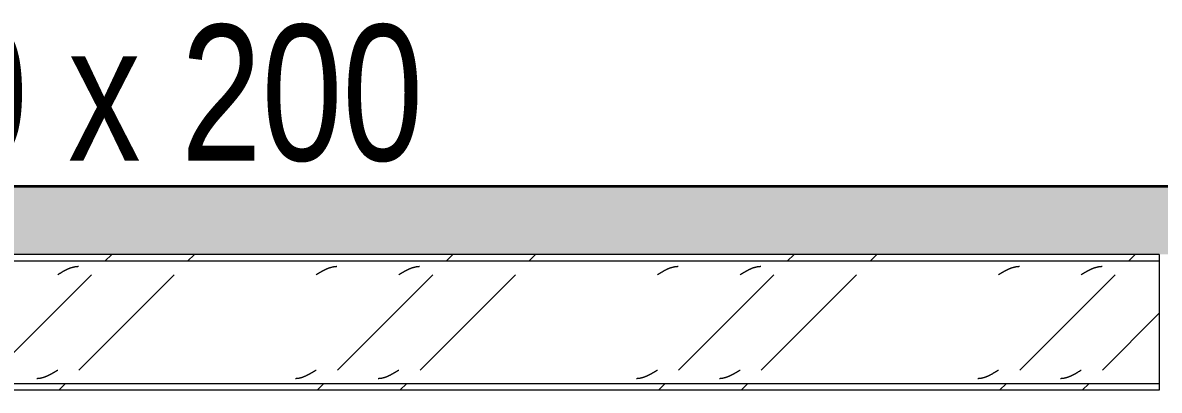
# Model space of a CAD drawing. Header units: centimetres. Extents: x -6741 to 14818, y -293 to 1595.
# Drawn here: x 8311.6 to 8479.1, y 358.9 to 413 of the extents above; entities that cross this region are included whole.
import ezdxf

# ---------------------------------------------------------------- set-up
doc = ezdxf.new("R2010")
doc.units = ezdxf.units.CM
for name, color, linetype, lineweight in [('A-FLOR', 7, 'Continuous', 9), ('A-FLOR-PATT', 7, 'Continuous', 35), ('S-BEAM', 7, 'Continuous', 9), ('S-BEAM-IDEN', 7, 'Continuous', 18)]:
    doc.layers.add(name, color=color, linetype=linetype, lineweight=lineweight)
doc.styles.add('Century Gothic_2', font='GOTHIC.TTF', dxfattribs={"width": 0.8, "height": 20})
pattern_1 = [(45, (50.4, 0), (-25.14472, 25.14472), []), (45, (50.4, 38.1), (-25.14472, 25.14472), [])]

# ---------------------------------------------------------------- blocks, each defined once
blk = doc.blocks.new('FP_29-Elevación Eje 8-9')
at = {"layer": 'S-BEAM', "color": 9, "true_color": 0xc0c0c0}
for p, q in [((-6622.86, 361.81), (-6622.81, 361.84)), ((-6584.76, 361.81), (-6584.71, 361.84)), ((-6572.57, 361.81), (-6572.52, 361.84)), ((-6534.47, 361.81), (-6534.42, 361.84)), ((-6522.28, 361.81), (-6522.23, 361.84)), ((-6484.18, 361.81), (-6484.13, 361.84)), ((-6471.99, 361.81), (-6471.94, 361.84)), ((-6625.87, 360.61), (-6625.82, 360.61)), ((-6625.82, 360.61), (-6625.77, 360.61)), ((-6625.77, 360.61), (-6625.72, 360.62)), ((-6625.72, 360.62), (-6625.68, 360.62)), ((-6625.68, 360.62), (-6625.63, 360.62)), ((-6625.63, 360.62), (-6625.58, 360.63)), ((-6625.58, 360.63), (-6625.53, 360.63)), ((-6625.53, 360.63), (-6625.48, 360.64)), ((-6625.48, 360.64), (-6625.43, 360.65)), ((-6625.43, 360.65), (-6625.38, 360.65)), ((-6625.38, 360.65), (-6625.34, 360.66)), ((-6625.34, 360.66), (-6625.29, 360.67)), ((-6625.29, 360.67), (-6625.24, 360.68)), ((-6625.24, 360.68), (-6625.19, 360.69)), ((-6625.19, 360.69), (-6625.14, 360.7)), ((-6625.14, 360.7), (-6625.09, 360.72)), ((-6625.09, 360.72), (-6625.04, 360.73)), ((-6625.04, 360.73), (-6625, 360.74)), ((-6625, 360.74), (-6624.95, 360.76)), ((-6624.95, 360.76), (-6624.9, 360.77)), ((-6624.9, 360.77), (-6624.85, 360.79)), ((-6624.85, 360.79), (-6624.8, 360.8)), ((-6624.8, 360.8), (-6624.75, 360.82)), ((-6624.75, 360.82), (-6624.7, 360.83)), ((-6624.7, 360.83), (-6624.66, 360.85)), ((-6624.66, 360.85), (-6624.61, 360.87)), ((-6624.61, 360.87), (-6624.56, 360.89)), ((-6624.56, 360.89), (-6624.51, 360.91)), ((-6624.51, 360.91), (-6624.46, 360.93)), ((-6624.46, 360.93), (-6624.41, 360.95)), ((-6624.41, 360.95), (-6624.36, 360.97)), ((-6624.36, 360.97), (-6624.32, 360.99)), ((-6624.32, 360.99), (-6624.27, 361.01)), ((-6624.27, 361.01), (-6624.22, 361.04)), ((-6624.22, 361.04), (-6624.17, 361.06)), ((-6624.17, 361.06), (-6624.12, 361.08)), ((-6624.12, 361.08), (-6624.07, 361.11)), ((-6624.07, 361.11), (-6624.02, 361.13)), ((-6624.02, 361.13), (-6623.98, 361.16)), ((-6623.98, 361.16), (-6623.93, 361.18)), ((-6623.93, 361.18), (-6623.88, 361.21)), ((-6623.88, 361.21), (-6623.83, 361.23)), ((-6623.83, 361.23), (-6623.78, 361.26)), ((-6623.78, 361.26), (-6623.73, 361.29)), ((-6623.73, 361.29), (-6623.68, 361.31)), ((-6623.68, 361.31), (-6623.63, 361.34)), ((-6623.63, 361.34), (-6623.59, 361.37)), ((-6623.59, 361.37), (-6623.54, 361.4)), ((-6623.54, 361.4), (-6623.49, 361.42)), ((-6623.49, 361.42), (-6623.44, 361.45)), ((-6623.44, 361.45), (-6623.39, 361.48)), ((-6623.39, 361.48), (-6623.34, 361.51)), ((-6623.34, 361.51), (-6623.29, 361.54)), ((-6623.29, 361.54), (-6623.25, 361.57)), ((-6623.25, 361.57), (-6623.2, 361.6)), ((-6623.2, 361.6), (-6623.15, 361.63)), ((-6623.15, 361.63), (-6623.1, 361.66)), ((-6623.1, 361.66), (-6623.05, 361.69)), ((-6623.05, 361.69), (-6623, 361.72)), ((-6623, 361.72), (-6622.95, 361.75)), ((-6622.95, 361.75), (-6622.91, 361.78)), ((-6622.91, 361.78), (-6622.86, 361.81)), ((-6587.77, 360.61), (-6587.72, 360.61)), ((-6587.72, 360.61), (-6587.67, 360.61)), ((-6587.67, 360.61), (-6587.62, 360.62)), ((-6587.62, 360.62), (-6587.58, 360.62)), ((-6587.58, 360.62), (-6587.53, 360.62)), ((-6587.53, 360.62), (-6587.48, 360.63)), ((-6587.48, 360.63), (-6587.43, 360.63)), ((-6587.43, 360.63), (-6587.38, 360.64)), ((-6587.38, 360.64), (-6587.33, 360.65)), ((-6587.33, 360.65), (-6587.28, 360.65)), ((-6587.28, 360.65), (-6587.24, 360.66)), ((-6587.24, 360.66), (-6587.19, 360.67)), ((-6587.19, 360.67), (-6587.14, 360.68)), ((-6587.14, 360.68), (-6587.09, 360.69)), ((-6587.09, 360.69), (-6587.04, 360.7)), ((-6587.04, 360.7), (-6586.99, 360.72)), ((-6586.99, 360.72), (-6586.94, 360.73)), ((-6586.94, 360.73), (-6586.9, 360.74)), ((-6586.9, 360.74), (-6586.85, 360.76)), ((-6586.85, 360.76), (-6586.8, 360.77)), ((-6586.8, 360.77), (-6586.75, 360.79)), ((-6586.75, 360.79), (-6586.7, 360.8)), ((-6586.7, 360.8), (-6586.65, 360.82)), ((-6586.65, 360.82), (-6586.6, 360.83)), ((-6586.6, 360.83), (-6586.56, 360.85)), ((-6586.56, 360.85), (-6586.51, 360.87)), ((-6586.51, 360.87), (-6586.46, 360.89)), ((-6586.46, 360.89), (-6586.41, 360.91)), ((-6586.41, 360.91), (-6586.36, 360.93)), ((-6586.36, 360.93), (-6586.31, 360.95)), ((-6586.31, 360.95), (-6586.26, 360.97)), ((-6586.26, 360.97), (-6586.22, 360.99)), ((-6586.22, 360.99), (-6586.17, 361.01)), ((-6586.17, 361.01), (-6586.12, 361.04)), ((-6586.12, 361.04), (-6586.07, 361.06)), ((-6586.07, 361.06), (-6586.02, 361.08)), ((-6586.02, 361.08), (-6585.97, 361.11)), ((-6585.97, 361.11), (-6585.92, 361.13)), ((-6585.92, 361.13), (-6585.88, 361.16)), ((-6585.88, 361.16), (-6585.83, 361.18)), ((-6585.83, 361.18), (-6585.78, 361.21)), ((-6585.78, 361.21), (-6585.73, 361.23)), ((-6585.73, 361.23), (-6585.68, 361.26)), ((-6585.68, 361.26), (-6585.63, 361.29)), ((-6585.63, 361.29), (-6585.58, 361.31)), ((-6585.58, 361.31), (-6585.53, 361.34)), ((-6585.53, 361.34), (-6585.49, 361.37)), ((-6585.49, 361.37), (-6585.44, 361.4)), ((-6585.44, 361.4), (-6585.39, 361.42)), ((-6585.39, 361.42), (-6585.34, 361.45)), ((-6585.34, 361.45), (-6585.29, 361.48)), ((-6585.29, 361.48), (-6585.24, 361.51)), ((-6585.24, 361.51), (-6585.19, 361.54)), ((-6585.19, 361.54), (-6585.15, 361.57)), ((-6585.15, 361.57), (-6585.1, 361.6)), ((-6585.1, 361.6), (-6585.05, 361.63)), ((-6585.05, 361.63), (-6585, 361.66)), ((-6585, 361.66), (-6584.95, 361.69)), ((-6584.95, 361.69), (-6584.9, 361.72)), ((-6584.9, 361.72), (-6584.85, 361.75)), ((-6584.85, 361.75), (-6584.81, 361.78)), ((-6584.81, 361.78), (-6584.76, 361.81)), ((-6575.58, 360.61), (-6575.53, 360.61)), ((-6575.53, 360.61), (-6575.48, 360.61)), ((-6575.48, 360.61), (-6575.44, 360.62)), ((-6575.44, 360.62), (-6575.39, 360.62)), ((-6575.39, 360.62), (-6575.34, 360.62)), ((-6575.34, 360.62), (-6575.29, 360.63)), ((-6575.29, 360.63), (-6575.24, 360.63)), ((-6575.24, 360.63), (-6575.19, 360.64)), ((-6575.19, 360.64), (-6575.14, 360.65)), ((-6575.14, 360.65), (-6575.09, 360.65)), ((-6575.09, 360.65), (-6575.05, 360.66)), ((-6575.05, 360.66), (-6575, 360.67)), ((-6575, 360.67), (-6574.95, 360.68)), ((-6574.95, 360.68), (-6574.9, 360.69)), ((-6574.9, 360.69), (-6574.85, 360.7)), ((-6574.85, 360.7), (-6574.8, 360.72)), ((-6574.8, 360.72), (-6574.75, 360.73)), ((-6574.75, 360.73), (-6574.71, 360.74)), ((-6574.71, 360.74), (-6574.66, 360.76)), ((-6574.66, 360.76), (-6574.61, 360.77)), ((-6574.61, 360.77), (-6574.56, 360.79)), ((-6574.56, 360.79), (-6574.51, 360.8)), ((-6574.51, 360.8), (-6574.46, 360.82)), ((-6574.46, 360.82), (-6574.41, 360.83)), ((-6574.41, 360.83), (-6574.37, 360.85)), ((-6574.37, 360.85), (-6574.32, 360.87)), ((-6574.32, 360.87), (-6574.27, 360.89)), ((-6574.27, 360.89), (-6574.22, 360.91)), ((-6574.22, 360.91), (-6574.17, 360.93)), ((-6574.17, 360.93), (-6574.12, 360.95)), ((-6574.12, 360.95), (-6574.07, 360.97)), ((-6574.07, 360.97), (-6574.03, 360.99)), ((-6574.03, 360.99), (-6573.98, 361.01)), ((-6573.98, 361.01), (-6573.93, 361.04)), ((-6573.93, 361.04), (-6573.88, 361.06)), ((-6573.88, 361.06), (-6573.83, 361.08)), ((-6573.83, 361.08), (-6573.78, 361.11)), ((-6573.78, 361.11), (-6573.73, 361.13)), ((-6573.73, 361.13), (-6573.69, 361.16)), ((-6573.69, 361.16), (-6573.64, 361.18)), ((-6573.64, 361.18), (-6573.59, 361.21)), ((-6573.59, 361.21), (-6573.54, 361.23)), ((-6573.54, 361.23), (-6573.49, 361.26)), ((-6573.49, 361.26), (-6573.44, 361.29)), ((-6573.44, 361.29), (-6573.39, 361.31)), ((-6573.39, 361.31), (-6573.35, 361.34)), ((-6573.35, 361.34), (-6573.3, 361.37)), ((-6573.3, 361.37), (-6573.25, 361.4)), ((-6573.25, 361.4), (-6573.2, 361.42)), ((-6573.2, 361.42), (-6573.15, 361.45)), ((-6573.15, 361.45), (-6573.1, 361.48)), ((-6573.1, 361.48), (-6573.05, 361.51)), ((-6573.05, 361.51), (-6573.01, 361.54)), ((-6573.01, 361.54), (-6572.96, 361.57)), ((-6572.96, 361.57), (-6572.91, 361.6)), ((-6572.91, 361.6), (-6572.86, 361.63)), ((-6572.86, 361.63), (-6572.81, 361.66)), ((-6572.81, 361.66), (-6572.76, 361.69)), ((-6572.76, 361.69), (-6572.71, 361.72)), ((-6572.71, 361.72), (-6572.67, 361.75)), ((-6572.67, 361.75), (-6572.62, 361.78)), ((-6572.62, 361.78), (-6572.57, 361.81)), ((-6537.48, 360.61), (-6537.43, 360.61)), ((-6537.43, 360.61), (-6537.38, 360.61)), ((-6537.38, 360.61), (-6537.34, 360.62)), ((-6537.34, 360.62), (-6537.29, 360.62)), ((-6537.29, 360.62), (-6537.24, 360.62)), ((-6537.24, 360.62), (-6537.19, 360.63)), ((-6537.19, 360.63), (-6537.14, 360.63)), ((-6537.14, 360.63), (-6537.09, 360.64)), ((-6537.09, 360.64), (-6537.04, 360.65)), ((-6537.04, 360.65), (-6536.99, 360.65)), ((-6536.99, 360.65), (-6536.95, 360.66)), ((-6536.95, 360.66), (-6536.9, 360.67)), ((-6536.9, 360.67), (-6536.85, 360.68)), ((-6536.85, 360.68), (-6536.8, 360.69)), ((-6536.8, 360.69), (-6536.75, 360.7)), ((-6536.75, 360.7), (-6536.7, 360.72)), ((-6536.7, 360.72), (-6536.65, 360.73)), ((-6536.65, 360.73), (-6536.61, 360.74)), ((-6536.61, 360.74), (-6536.56, 360.76)), ((-6536.56, 360.76), (-6536.51, 360.77)), ((-6536.51, 360.77), (-6536.46, 360.79)), ((-6536.46, 360.79), (-6536.41, 360.8)), ((-6536.41, 360.8), (-6536.36, 360.82)), ((-6536.36, 360.82), (-6536.31, 360.83)), ((-6536.31, 360.83), (-6536.27, 360.85)), ((-6536.27, 360.85), (-6536.22, 360.87)), ((-6536.22, 360.87), (-6536.17, 360.89)), ((-6536.17, 360.89), (-6536.12, 360.91)), ((-6536.12, 360.91), (-6536.07, 360.93)), ((-6536.07, 360.93), (-6536.02, 360.95)), ((-6536.02, 360.95), (-6535.97, 360.97)), ((-6535.97, 360.97), (-6535.93, 360.99)), ((-6535.93, 360.99), (-6535.88, 361.01)), ((-6535.88, 361.01), (-6535.83, 361.04)), ((-6535.83, 361.04), (-6535.78, 361.06)), ((-6535.78, 361.06), (-6535.73, 361.08)), ((-6535.73, 361.08), (-6535.68, 361.11)), ((-6535.68, 361.11), (-6535.63, 361.13)), ((-6535.63, 361.13), (-6535.59, 361.16)), ((-6535.59, 361.16), (-6535.54, 361.18)), ((-6535.54, 361.18), (-6535.49, 361.21)), ((-6535.49, 361.21), (-6535.44, 361.23)), ((-6535.44, 361.23), (-6535.39, 361.26)), ((-6535.39, 361.26), (-6535.34, 361.29)), ((-6535.34, 361.29), (-6535.29, 361.31)), ((-6535.29, 361.31), (-6535.25, 361.34)), ((-6535.25, 361.34), (-6535.2, 361.37)), ((-6535.2, 361.37), (-6535.15, 361.4)), ((-6535.15, 361.4), (-6535.1, 361.42)), ((-6535.1, 361.42), (-6535.05, 361.45)), ((-6535.05, 361.45), (-6535, 361.48)), ((-6535, 361.48), (-6534.95, 361.51)), ((-6534.95, 361.51), (-6534.91, 361.54)), ((-6534.91, 361.54), (-6534.86, 361.57)), ((-6534.86, 361.57), (-6534.81, 361.6)), ((-6534.81, 361.6), (-6534.76, 361.63)), ((-6534.76, 361.63), (-6534.71, 361.66)), ((-6534.71, 361.66), (-6534.66, 361.69)), ((-6534.66, 361.69), (-6534.61, 361.72)), ((-6534.61, 361.72), (-6534.57, 361.75)), ((-6534.57, 361.75), (-6534.52, 361.78)), ((-6534.52, 361.78), (-6534.47, 361.81)), ((-6525.29, 360.61), (-6525.24, 360.61)), ((-6525.24, 360.61), (-6525.19, 360.61)), ((-6525.19, 360.61), (-6525.15, 360.62)), ((-6525.15, 360.62), (-6525.1, 360.62)), ((-6525.1, 360.62), (-6525.05, 360.62)), ((-6525.05, 360.62), (-6525, 360.63)), ((-6525, 360.63), (-6524.95, 360.63)), ((-6524.95, 360.63), (-6524.9, 360.64)), ((-6524.9, 360.64), (-6524.85, 360.65)), ((-6524.85, 360.65), (-6524.81, 360.65)), ((-6524.81, 360.65), (-6524.76, 360.66)), ((-6524.76, 360.66), (-6524.71, 360.67)), ((-6524.71, 360.67), (-6524.66, 360.68)), ((-6524.66, 360.68), (-6524.61, 360.69)), ((-6524.61, 360.69), (-6524.56, 360.7)), ((-6524.56, 360.7), (-6524.51, 360.72)), ((-6524.51, 360.72), (-6524.47, 360.73)), ((-6524.47, 360.73), (-6524.42, 360.74)), ((-6524.42, 360.74), (-6524.37, 360.76)), ((-6524.37, 360.76), (-6524.32, 360.77)), ((-6524.32, 360.77), (-6524.27, 360.79)), ((-6524.27, 360.79), (-6524.22, 360.8)), ((-6524.22, 360.8), (-6524.17, 360.82)), ((-6524.17, 360.82), (-6524.13, 360.83)), ((-6524.13, 360.83), (-6524.08, 360.85)), ((-6524.08, 360.85), (-6524.03, 360.87)), ((-6524.03, 360.87), (-6523.98, 360.89)), ((-6523.98, 360.89), (-6523.93, 360.91)), ((-6523.93, 360.91), (-6523.88, 360.93)), ((-6523.88, 360.93), (-6523.83, 360.95)), ((-6523.83, 360.95), (-6523.78, 360.97)), ((-6523.78, 360.97), (-6523.74, 360.99)), ((-6523.74, 360.99), (-6523.69, 361.01)), ((-6523.69, 361.01), (-6523.64, 361.04)), ((-6523.64, 361.04), (-6523.59, 361.06)), ((-6523.59, 361.06), (-6523.54, 361.08)), ((-6523.54, 361.08), (-6523.49, 361.11)), ((-6523.49, 361.11), (-6523.44, 361.13)), ((-6523.44, 361.13), (-6523.4, 361.16)), ((-6523.4, 361.16), (-6523.35, 361.18)), ((-6523.35, 361.18), (-6523.3, 361.21)), ((-6523.3, 361.21), (-6523.25, 361.23)), ((-6523.25, 361.23), (-6523.2, 361.26)), ((-6523.2, 361.26), (-6523.15, 361.29)), ((-6523.15, 361.29), (-6523.1, 361.31)), ((-6523.1, 361.31), (-6523.06, 361.34)), ((-6523.06, 361.34), (-6523.01, 361.37)), ((-6523.01, 361.37), (-6522.96, 361.4)), ((-6522.96, 361.4), (-6522.91, 361.42)), ((-6522.91, 361.42), (-6522.86, 361.45)), ((-6522.86, 361.45), (-6522.81, 361.48)), ((-6522.81, 361.48), (-6522.76, 361.51)), ((-6522.76, 361.51), (-6522.72, 361.54)), ((-6522.72, 361.54), (-6522.67, 361.57)), ((-6522.67, 361.57), (-6522.62, 361.6)), ((-6522.62, 361.6), (-6522.57, 361.63)), ((-6522.57, 361.63), (-6522.52, 361.66)), ((-6522.52, 361.66), (-6522.47, 361.69)), ((-6522.47, 361.69), (-6522.42, 361.72)), ((-6522.42, 361.72), (-6522.38, 361.75)), ((-6522.38, 361.75), (-6522.33, 361.78)), ((-6522.33, 361.78), (-6522.28, 361.81)), ((-6487.19, 360.61), (-6487.14, 360.61)), ((-6487.14, 360.61), (-6487.09, 360.61)), ((-6487.09, 360.61), (-6487.05, 360.62)), ((-6487.05, 360.62), (-6487, 360.62)), ((-6487, 360.62), (-6486.95, 360.62)), ((-6486.95, 360.62), (-6486.9, 360.63)), ((-6486.9, 360.63), (-6486.85, 360.63)), ((-6486.85, 360.63), (-6486.8, 360.64)), ((-6486.8, 360.64), (-6486.75, 360.65)), ((-6486.75, 360.65), (-6486.71, 360.65)), ((-6486.71, 360.65), (-6486.66, 360.66)), ((-6486.66, 360.66), (-6486.61, 360.67)), ((-6486.61, 360.67), (-6486.56, 360.68)), ((-6486.56, 360.68), (-6486.51, 360.69)), ((-6486.51, 360.69), (-6486.46, 360.7)), ((-6486.46, 360.7), (-6486.41, 360.72)), ((-6486.41, 360.72), (-6486.37, 360.73)), ((-6486.37, 360.73), (-6486.32, 360.74)), ((-6486.32, 360.74), (-6486.27, 360.76)), ((-6486.27, 360.76), (-6486.22, 360.77)), ((-6486.22, 360.77), (-6486.17, 360.79)), ((-6486.17, 360.79), (-6486.12, 360.8)), ((-6486.12, 360.8), (-6486.07, 360.82)), ((-6486.07, 360.82), (-6486.03, 360.83)), ((-6486.03, 360.83), (-6485.98, 360.85)), ((-6485.98, 360.85), (-6485.93, 360.87)), ((-6485.93, 360.87), (-6485.88, 360.89)), ((-6485.88, 360.89), (-6485.83, 360.91)), ((-6485.83, 360.91), (-6485.78, 360.93)), ((-6485.78, 360.93), (-6485.73, 360.95)), ((-6485.73, 360.95), (-6485.68, 360.97)), ((-6485.68, 360.97), (-6485.64, 360.99)), ((-6485.64, 360.99), (-6485.59, 361.01)), ((-6485.59, 361.01), (-6485.54, 361.04)), ((-6485.54, 361.04), (-6485.49, 361.06)), ((-6485.49, 361.06), (-6485.44, 361.08)), ((-6485.44, 361.08), (-6485.39, 361.11)), ((-6485.39, 361.11), (-6485.34, 361.13)), ((-6485.34, 361.13), (-6485.3, 361.16)), ((-6485.3, 361.16), (-6485.25, 361.18)), ((-6485.25, 361.18), (-6485.2, 361.21)), ((-6485.2, 361.21), (-6485.15, 361.23)), ((-6485.15, 361.23), (-6485.1, 361.26)), ((-6485.1, 361.26), (-6485.05, 361.29)), ((-6485.05, 361.29), (-6485, 361.31)), ((-6485, 361.31), (-6484.96, 361.34)), ((-6484.96, 361.34), (-6484.91, 361.37)), ((-6484.91, 361.37), (-6484.86, 361.4)), ((-6484.86, 361.4), (-6484.81, 361.42)), ((-6484.81, 361.42), (-6484.76, 361.45)), ((-6484.76, 361.45), (-6484.71, 361.48)), ((-6484.71, 361.48), (-6484.66, 361.51)), ((-6484.66, 361.51), (-6484.62, 361.54)), ((-6484.62, 361.54), (-6484.57, 361.57)), ((-6484.57, 361.57), (-6484.52, 361.6)), ((-6484.52, 361.6), (-6484.47, 361.63)), ((-6484.47, 361.63), (-6484.42, 361.66)), ((-6484.42, 361.66), (-6484.37, 361.69)), ((-6484.37, 361.69), (-6484.32, 361.72)), ((-6484.32, 361.72), (-6484.28, 361.75)), ((-6484.28, 361.75), (-6484.23, 361.78)), ((-6484.23, 361.78), (-6484.18, 361.81)), ((-6475, 360.61), (-6474.95, 360.61)), ((-6474.95, 360.61), (-6474.9, 360.61)), ((-6474.9, 360.61), (-6474.86, 360.62)), ((-6474.86, 360.62), (-6474.81, 360.62)), ((-6474.81, 360.62), (-6474.76, 360.62)), ((-6474.76, 360.62), (-6474.71, 360.63)), ((-6474.71, 360.63), (-6474.66, 360.63)), ((-6474.66, 360.63), (-6474.61, 360.64)), ((-6474.61, 360.64), (-6474.56, 360.65)), ((-6474.56, 360.65), (-6474.52, 360.65)), ((-6474.52, 360.65), (-6474.47, 360.66)), ((-6474.47, 360.66), (-6474.42, 360.67)), ((-6474.42, 360.67), (-6474.37, 360.68)), ((-6474.37, 360.68), (-6474.32, 360.69)), ((-6474.32, 360.69), (-6474.27, 360.7)), ((-6474.27, 360.7), (-6474.22, 360.72)), ((-6474.22, 360.72), (-6474.18, 360.73)), ((-6474.18, 360.73), (-6474.13, 360.74)), ((-6474.13, 360.74), (-6474.08, 360.76)), ((-6474.08, 360.76), (-6474.03, 360.77)), ((-6474.03, 360.77), (-6473.98, 360.79)), ((-6473.98, 360.79), (-6473.93, 360.8)), ((-6473.93, 360.8), (-6473.88, 360.82)), ((-6473.88, 360.82), (-6473.84, 360.83)), ((-6473.84, 360.83), (-6473.79, 360.85)), ((-6473.79, 360.85), (-6473.74, 360.87)), ((-6473.74, 360.87), (-6473.69, 360.89)), ((-6473.69, 360.89), (-6473.64, 360.91)), ((-6473.64, 360.91), (-6473.59, 360.93)), ((-6473.59, 360.93), (-6473.54, 360.95)), ((-6473.54, 360.95), (-6473.5, 360.97)), ((-6473.5, 360.97), (-6473.45, 360.99)), ((-6473.45, 360.99), (-6473.4, 361.01)), ((-6473.4, 361.01), (-6473.35, 361.04)), ((-6473.35, 361.04), (-6473.3, 361.06)), ((-6473.3, 361.06), (-6473.25, 361.08)), ((-6473.25, 361.08), (-6473.2, 361.11)), ((-6473.2, 361.11), (-6473.16, 361.13)), ((-6473.16, 361.13), (-6473.11, 361.16)), ((-6473.11, 361.16), (-6473.06, 361.18)), ((-6473.06, 361.18), (-6473.01, 361.21)), ((-6473.01, 361.21), (-6472.96, 361.23)), ((-6472.96, 361.23), (-6472.91, 361.26)), ((-6472.91, 361.26), (-6472.86, 361.29)), ((-6472.86, 361.29), (-6472.82, 361.31)), ((-6472.82, 361.31), (-6472.77, 361.34)), ((-6472.77, 361.34), (-6472.72, 361.37)), ((-6472.72, 361.37), (-6472.67, 361.4)), ((-6472.67, 361.4), (-6472.62, 361.42)), ((-6472.62, 361.42), (-6472.57, 361.45)), ((-6472.57, 361.45), (-6472.52, 361.48)), ((-6472.52, 361.48), (-6472.47, 361.51)), ((-6472.47, 361.51), (-6472.43, 361.54)), ((-6472.43, 361.54), (-6472.38, 361.57)), ((-6472.38, 361.57), (-6472.33, 361.6)), ((-6472.33, 361.6), (-6472.28, 361.63)), ((-6472.28, 361.63), (-6472.23, 361.66)), ((-6472.23, 361.66), (-6472.18, 361.69)), ((-6472.18, 361.69), (-6472.13, 361.72)), ((-6472.13, 361.72), (-6472.09, 361.75)), ((-6472.09, 361.75), (-6472.04, 361.78)), ((-6472.04, 361.78), (-6471.99, 361.81))]:
    blk.add_line(p, q, dxfattribs=at)
blk = doc.blocks.new('FP_30-Elevación Eje 8-9')
at = {"layer": 'S-BEAM', "color": 9, "true_color": 0xc0c0c0}
for p, q in [((-6620.86, 376.9), (-6620.82, 376.92)), ((-6620.82, 376.92), (-6620.77, 376.93)), ((-6620.77, 376.93), (-6620.72, 376.95)), ((-6620.72, 376.95), (-6620.67, 376.96)), ((-6620.67, 376.96), (-6620.62, 376.98)), ((-6620.62, 376.98), (-6620.57, 376.99)), ((-6620.57, 376.99), (-6620.52, 377)), ((-6620.52, 377), (-6620.48, 377.01)), ((-6620.48, 377.01), (-6620.43, 377.03)), ((-6620.43, 377.03), (-6620.38, 377.04)), ((-6620.38, 377.04), (-6620.33, 377.05)), ((-6620.33, 377.05), (-6620.28, 377.05)), ((-6620.28, 377.05), (-6620.23, 377.06)), ((-6620.23, 377.06), (-6620.18, 377.07)), ((-6620.18, 377.07), (-6620.14, 377.08)), ((-6620.14, 377.08), (-6620.09, 377.08)), ((-6620.09, 377.08), (-6620.04, 377.09)), ((-6620.04, 377.09), (-6619.99, 377.09)), ((-6619.99, 377.09), (-6619.94, 377.1)), ((-6619.94, 377.1), (-6619.89, 377.1)), ((-6619.89, 377.1), (-6619.84, 377.1)), ((-6619.84, 377.1), (-6619.8, 377.11)), ((-6619.8, 377.11), (-6619.75, 377.11)), ((-6582.76, 376.9), (-6582.72, 376.92)), ((-6582.72, 376.92), (-6582.67, 376.93)), ((-6582.67, 376.93), (-6582.62, 376.95)), ((-6582.62, 376.95), (-6582.57, 376.96)), ((-6582.57, 376.96), (-6582.52, 376.98)), ((-6582.52, 376.98), (-6582.47, 376.99)), ((-6582.47, 376.99), (-6582.42, 377)), ((-6582.42, 377), (-6582.38, 377.01)), ((-6582.38, 377.01), (-6582.33, 377.03)), ((-6582.33, 377.03), (-6582.28, 377.04)), ((-6582.28, 377.04), (-6582.23, 377.05)), ((-6582.23, 377.05), (-6582.18, 377.05)), ((-6582.18, 377.05), (-6582.13, 377.06)), ((-6582.13, 377.06), (-6582.08, 377.07)), ((-6582.08, 377.07), (-6582.04, 377.08)), ((-6582.04, 377.08), (-6581.99, 377.08)), ((-6581.99, 377.08), (-6581.94, 377.09)), ((-6581.94, 377.09), (-6581.89, 377.09)), ((-6581.89, 377.09), (-6581.84, 377.1)), ((-6581.84, 377.1), (-6581.79, 377.1)), ((-6581.79, 377.1), (-6581.74, 377.1)), ((-6581.74, 377.1), (-6581.7, 377.11)), ((-6581.7, 377.11), (-6581.65, 377.11)), ((-6570.57, 376.9), (-6570.53, 376.92)), ((-6570.53, 376.92), (-6570.48, 376.93)), ((-6570.48, 376.93), (-6570.43, 376.95)), ((-6570.43, 376.95), (-6570.38, 376.96)), ((-6570.38, 376.96), (-6570.33, 376.98)), ((-6570.33, 376.98), (-6570.28, 376.99)), ((-6570.28, 376.99), (-6570.23, 377)), ((-6570.23, 377), (-6570.19, 377.01)), ((-6570.19, 377.01), (-6570.14, 377.03)), ((-6570.14, 377.03), (-6570.09, 377.04)), ((-6570.09, 377.04), (-6570.04, 377.05)), ((-6570.04, 377.05), (-6569.99, 377.05)), ((-6569.99, 377.05), (-6569.94, 377.06)), ((-6569.94, 377.06), (-6569.89, 377.07)), ((-6569.89, 377.07), (-6569.85, 377.08)), ((-6569.85, 377.08), (-6569.8, 377.08)), ((-6569.8, 377.08), (-6569.75, 377.09)), ((-6569.75, 377.09), (-6569.7, 377.09)), ((-6569.7, 377.09), (-6569.65, 377.1)), ((-6569.65, 377.1), (-6569.6, 377.1)), ((-6569.6, 377.1), (-6569.55, 377.1)), ((-6569.55, 377.1), (-6569.51, 377.11)), ((-6569.51, 377.11), (-6569.46, 377.11)), ((-6532.47, 376.9), (-6532.43, 376.92)), ((-6532.43, 376.92), (-6532.38, 376.93)), ((-6532.38, 376.93), (-6532.33, 376.95)), ((-6532.33, 376.95), (-6532.28, 376.96)), ((-6532.28, 376.96), (-6532.23, 376.98)), ((-6532.23, 376.98), (-6532.18, 376.99)), ((-6532.18, 376.99), (-6532.13, 377)), ((-6532.13, 377), (-6532.09, 377.01)), ((-6532.09, 377.01), (-6532.04, 377.03)), ((-6532.04, 377.03), (-6531.99, 377.04)), ((-6531.99, 377.04), (-6531.94, 377.05)), ((-6531.94, 377.05), (-6531.89, 377.05)), ((-6531.89, 377.05), (-6531.84, 377.06)), ((-6531.84, 377.06), (-6531.79, 377.07)), ((-6531.79, 377.07), (-6531.75, 377.08)), ((-6531.75, 377.08), (-6531.7, 377.08)), ((-6531.7, 377.08), (-6531.65, 377.09)), ((-6531.65, 377.09), (-6531.6, 377.09)), ((-6531.6, 377.09), (-6531.55, 377.1)), ((-6531.55, 377.1), (-6531.5, 377.1)), ((-6531.5, 377.1), (-6531.45, 377.1)), ((-6531.45, 377.1), (-6531.41, 377.11)), ((-6531.41, 377.11), (-6531.36, 377.11)), ((-6520.29, 376.9), (-6520.24, 376.92)), ((-6520.24, 376.92), (-6520.19, 376.93)), ((-6520.19, 376.93), (-6520.14, 376.95)), ((-6520.14, 376.95), (-6520.09, 376.96)), ((-6520.09, 376.96), (-6520.04, 376.98)), ((-6520.04, 376.98), (-6519.99, 376.99)), ((-6519.99, 376.99), (-6519.95, 377)), ((-6519.95, 377), (-6519.9, 377.01)), ((-6519.9, 377.01), (-6519.85, 377.03)), ((-6519.85, 377.03), (-6519.8, 377.04)), ((-6519.8, 377.04), (-6519.75, 377.05)), ((-6519.75, 377.05), (-6519.7, 377.05)), ((-6519.7, 377.05), (-6519.65, 377.06)), ((-6519.65, 377.06), (-6519.61, 377.07)), ((-6519.61, 377.07), (-6519.56, 377.08)), ((-6519.56, 377.08), (-6519.51, 377.08)), ((-6519.51, 377.08), (-6519.46, 377.09)), ((-6519.46, 377.09), (-6519.41, 377.09)), ((-6519.41, 377.09), (-6519.36, 377.1)), ((-6519.36, 377.1), (-6519.31, 377.1)), ((-6519.31, 377.1), (-6519.26, 377.1)), ((-6519.26, 377.1), (-6519.22, 377.11)), ((-6519.22, 377.11), (-6519.17, 377.11)), ((-6482.19, 376.9), (-6482.14, 376.92)), ((-6482.14, 376.92), (-6482.09, 376.93)), ((-6482.09, 376.93), (-6482.04, 376.95)), ((-6482.04, 376.95), (-6481.99, 376.96)), ((-6481.99, 376.96), (-6481.94, 376.98)), ((-6481.94, 376.98), (-6481.89, 376.99)), ((-6481.89, 376.99), (-6481.85, 377)), ((-6481.85, 377), (-6481.8, 377.01)), ((-6481.8, 377.01), (-6481.75, 377.03)), ((-6481.75, 377.03), (-6481.7, 377.04)), ((-6481.7, 377.04), (-6481.65, 377.05)), ((-6481.65, 377.05), (-6481.6, 377.05)), ((-6481.6, 377.05), (-6481.55, 377.06)), ((-6481.55, 377.06), (-6481.51, 377.07)), ((-6481.51, 377.07), (-6481.46, 377.08)), ((-6481.46, 377.08), (-6481.41, 377.08)), ((-6481.41, 377.08), (-6481.36, 377.09)), ((-6481.36, 377.09), (-6481.31, 377.09)), ((-6481.31, 377.09), (-6481.26, 377.1)), ((-6481.26, 377.1), (-6481.21, 377.1)), ((-6481.21, 377.1), (-6481.16, 377.1)), ((-6481.16, 377.1), (-6481.12, 377.11)), ((-6481.12, 377.11), (-6481.07, 377.11)), ((-6470, 376.9), (-6469.95, 376.92)), ((-6469.95, 376.92), (-6469.9, 376.93)), ((-6469.9, 376.93), (-6469.85, 376.95)), ((-6469.85, 376.95), (-6469.8, 376.96)), ((-6469.8, 376.96), (-6469.75, 376.98)), ((-6469.75, 376.98), (-6469.7, 376.99)), ((-6469.7, 376.99), (-6469.66, 377)), ((-6469.66, 377), (-6469.61, 377.01)), ((-6469.61, 377.01), (-6469.56, 377.03)), ((-6469.56, 377.03), (-6469.51, 377.04)), ((-6469.51, 377.04), (-6469.46, 377.05)), ((-6469.46, 377.05), (-6469.41, 377.05)), ((-6469.41, 377.05), (-6469.36, 377.06)), ((-6469.36, 377.06), (-6469.32, 377.07)), ((-6469.32, 377.07), (-6469.27, 377.08)), ((-6469.27, 377.08), (-6469.22, 377.08)), ((-6469.22, 377.08), (-6469.17, 377.09)), ((-6469.17, 377.09), (-6469.12, 377.09)), ((-6469.12, 377.09), (-6469.07, 377.1)), ((-6469.07, 377.1), (-6469.02, 377.1)), ((-6469.02, 377.1), (-6468.98, 377.1)), ((-6468.98, 377.1), (-6468.93, 377.11)), ((-6468.93, 377.11), (-6468.88, 377.11)), ((-6622.81, 375.88), (-6622.76, 375.91)), ((-6622.76, 375.91), (-6622.71, 375.94)), ((-6622.71, 375.94), (-6622.66, 375.97)), ((-6622.66, 375.97), (-6622.61, 376)), ((-6622.61, 376), (-6622.57, 376.03)), ((-6622.57, 376.03), (-6622.52, 376.06)), ((-6622.52, 376.06), (-6622.47, 376.09)), ((-6622.47, 376.09), (-6622.42, 376.12)), ((-6622.42, 376.12), (-6622.37, 376.15)), ((-6622.37, 376.15), (-6622.32, 376.18)), ((-6622.32, 376.18), (-6622.27, 376.21)), ((-6622.27, 376.21), (-6622.23, 376.24)), ((-6622.23, 376.24), (-6622.18, 376.26)), ((-6622.18, 376.26), (-6622.13, 376.29)), ((-6622.13, 376.29), (-6622.08, 376.32)), ((-6622.08, 376.32), (-6622.03, 376.35)), ((-6622.03, 376.35), (-6621.98, 376.38)), ((-6621.98, 376.38), (-6621.93, 376.4)), ((-6621.93, 376.4), (-6621.88, 376.43)), ((-6621.88, 376.43), (-6621.84, 376.46)), ((-6621.84, 376.46), (-6621.79, 376.48)), ((-6621.79, 376.48), (-6621.74, 376.51)), ((-6621.74, 376.51), (-6621.69, 376.54)), ((-6621.69, 376.54), (-6621.64, 376.56)), ((-6621.64, 376.56), (-6621.59, 376.59)), ((-6621.59, 376.59), (-6621.54, 376.61)), ((-6621.54, 376.61), (-6621.5, 376.63)), ((-6621.5, 376.63), (-6621.45, 376.66)), ((-6621.45, 376.66), (-6621.4, 376.68)), ((-6621.4, 376.68), (-6621.35, 376.7)), ((-6621.35, 376.7), (-6621.3, 376.73)), ((-6621.3, 376.73), (-6621.25, 376.75)), ((-6621.25, 376.75), (-6621.2, 376.77)), ((-6621.2, 376.77), (-6621.16, 376.79)), ((-6621.16, 376.79), (-6621.11, 376.81)), ((-6621.11, 376.81), (-6621.06, 376.83)), ((-6621.06, 376.83), (-6621.01, 376.85)), ((-6621.01, 376.85), (-6620.96, 376.87)), ((-6620.96, 376.87), (-6620.91, 376.88)), ((-6620.91, 376.88), (-6620.86, 376.9)), ((-6584.71, 375.88), (-6584.66, 375.91)), ((-6584.66, 375.91), (-6584.61, 375.94)), ((-6584.61, 375.94), (-6584.56, 375.97)), ((-6584.56, 375.97), (-6584.51, 376)), ((-6584.51, 376), (-6584.47, 376.03)), ((-6584.47, 376.03), (-6584.42, 376.06)), ((-6584.42, 376.06), (-6584.37, 376.09)), ((-6584.37, 376.09), (-6584.32, 376.12)), ((-6584.32, 376.12), (-6584.27, 376.15)), ((-6584.27, 376.15), (-6584.22, 376.18)), ((-6584.22, 376.18), (-6584.17, 376.21)), ((-6584.17, 376.21), (-6584.13, 376.24)), ((-6584.13, 376.24), (-6584.08, 376.26)), ((-6584.08, 376.26), (-6584.03, 376.29)), ((-6584.03, 376.29), (-6583.98, 376.32)), ((-6583.98, 376.32), (-6583.93, 376.35)), ((-6583.93, 376.35), (-6583.88, 376.38)), ((-6583.88, 376.38), (-6583.83, 376.4)), ((-6583.83, 376.4), (-6583.78, 376.43)), ((-6583.78, 376.43), (-6583.74, 376.46)), ((-6583.74, 376.46), (-6583.69, 376.48)), ((-6583.69, 376.48), (-6583.64, 376.51)), ((-6583.64, 376.51), (-6583.59, 376.54)), ((-6583.59, 376.54), (-6583.54, 376.56)), ((-6583.54, 376.56), (-6583.49, 376.59)), ((-6583.49, 376.59), (-6583.44, 376.61)), ((-6583.44, 376.61), (-6583.4, 376.63)), ((-6583.4, 376.63), (-6583.35, 376.66)), ((-6583.35, 376.66), (-6583.3, 376.68)), ((-6583.3, 376.68), (-6583.25, 376.7)), ((-6583.25, 376.7), (-6583.2, 376.73)), ((-6583.2, 376.73), (-6583.15, 376.75)), ((-6583.15, 376.75), (-6583.1, 376.77)), ((-6583.1, 376.77), (-6583.06, 376.79)), ((-6583.06, 376.79), (-6583.01, 376.81)), ((-6583.01, 376.81), (-6582.96, 376.83)), ((-6582.96, 376.83), (-6582.91, 376.85)), ((-6582.91, 376.85), (-6582.86, 376.87)), ((-6582.86, 376.87), (-6582.81, 376.88)), ((-6582.81, 376.88), (-6582.76, 376.9)), ((-6572.52, 375.88), (-6572.47, 375.91)), ((-6572.47, 375.91), (-6572.42, 375.94)), ((-6572.42, 375.94), (-6572.37, 375.97)), ((-6572.37, 375.97), (-6572.32, 376)), ((-6572.32, 376), (-6572.28, 376.03)), ((-6572.28, 376.03), (-6572.23, 376.06)), ((-6572.23, 376.06), (-6572.18, 376.09)), ((-6572.18, 376.09), (-6572.13, 376.12)), ((-6572.13, 376.12), (-6572.08, 376.15)), ((-6572.08, 376.15), (-6572.03, 376.18)), ((-6572.03, 376.18), (-6571.98, 376.21)), ((-6571.98, 376.21), (-6571.94, 376.24)), ((-6571.94, 376.24), (-6571.89, 376.26)), ((-6571.89, 376.26), (-6571.84, 376.29)), ((-6571.84, 376.29), (-6571.79, 376.32)), ((-6571.79, 376.32), (-6571.74, 376.35)), ((-6571.74, 376.35), (-6571.69, 376.38)), ((-6571.69, 376.38), (-6571.64, 376.4)), ((-6571.64, 376.4), (-6571.6, 376.43)), ((-6571.6, 376.43), (-6571.55, 376.46)), ((-6571.55, 376.46), (-6571.5, 376.48)), ((-6571.5, 376.48), (-6571.45, 376.51)), ((-6571.45, 376.51), (-6571.4, 376.54)), ((-6571.4, 376.54), (-6571.35, 376.56)), ((-6571.35, 376.56), (-6571.3, 376.59)), ((-6571.3, 376.59), (-6571.26, 376.61)), ((-6571.26, 376.61), (-6571.21, 376.63)), ((-6571.21, 376.63), (-6571.16, 376.66)), ((-6571.16, 376.66), (-6571.11, 376.68)), ((-6571.11, 376.68), (-6571.06, 376.7)), ((-6571.06, 376.7), (-6571.01, 376.73)), ((-6571.01, 376.73), (-6570.96, 376.75)), ((-6570.96, 376.75), (-6570.92, 376.77)), ((-6570.92, 376.77), (-6570.87, 376.79)), ((-6570.87, 376.79), (-6570.82, 376.81)), ((-6570.82, 376.81), (-6570.77, 376.83)), ((-6570.77, 376.83), (-6570.72, 376.85)), ((-6570.72, 376.85), (-6570.67, 376.87)), ((-6570.67, 376.87), (-6570.62, 376.88)), ((-6570.62, 376.88), (-6570.57, 376.9)), ((-6534.42, 375.88), (-6534.37, 375.91)), ((-6534.37, 375.91), (-6534.32, 375.94)), ((-6534.32, 375.94), (-6534.27, 375.97)), ((-6534.27, 375.97), (-6534.22, 376)), ((-6534.22, 376), (-6534.18, 376.03)), ((-6534.18, 376.03), (-6534.13, 376.06)), ((-6534.13, 376.06), (-6534.08, 376.09)), ((-6534.08, 376.09), (-6534.03, 376.12)), ((-6534.03, 376.12), (-6533.98, 376.15)), ((-6533.98, 376.15), (-6533.93, 376.18)), ((-6533.93, 376.18), (-6533.88, 376.21)), ((-6533.88, 376.21), (-6533.84, 376.24)), ((-6533.84, 376.24), (-6533.79, 376.26)), ((-6533.79, 376.26), (-6533.74, 376.29)), ((-6533.74, 376.29), (-6533.69, 376.32)), ((-6533.69, 376.32), (-6533.64, 376.35)), ((-6533.64, 376.35), (-6533.59, 376.38)), ((-6533.59, 376.38), (-6533.54, 376.4)), ((-6533.54, 376.4), (-6533.5, 376.43)), ((-6533.5, 376.43), (-6533.45, 376.46)), ((-6533.45, 376.46), (-6533.4, 376.48)), ((-6533.4, 376.48), (-6533.35, 376.51)), ((-6533.35, 376.51), (-6533.3, 376.54)), ((-6533.3, 376.54), (-6533.25, 376.56)), ((-6533.25, 376.56), (-6533.2, 376.59)), ((-6533.2, 376.59), (-6533.16, 376.61)), ((-6533.16, 376.61), (-6533.11, 376.63)), ((-6533.11, 376.63), (-6533.06, 376.66)), ((-6533.06, 376.66), (-6533.01, 376.68)), ((-6533.01, 376.68), (-6532.96, 376.7)), ((-6532.96, 376.7), (-6532.91, 376.73)), ((-6532.91, 376.73), (-6532.86, 376.75)), ((-6532.86, 376.75), (-6532.82, 376.77)), ((-6532.82, 376.77), (-6532.77, 376.79)), ((-6532.77, 376.79), (-6532.72, 376.81)), ((-6532.72, 376.81), (-6532.67, 376.83)), ((-6532.67, 376.83), (-6532.62, 376.85)), ((-6532.62, 376.85), (-6532.57, 376.87)), ((-6532.57, 376.87), (-6532.52, 376.88)), ((-6532.52, 376.88), (-6532.47, 376.9)), ((-6522.23, 375.88), (-6522.18, 375.91)), ((-6522.18, 375.91), (-6522.13, 375.94)), ((-6522.13, 375.94), (-6522.08, 375.97)), ((-6522.08, 375.97), (-6522.03, 376)), ((-6522.03, 376), (-6521.99, 376.03)), ((-6521.99, 376.03), (-6521.94, 376.06)), ((-6521.94, 376.06), (-6521.89, 376.09)), ((-6521.89, 376.09), (-6521.84, 376.12)), ((-6521.84, 376.12), (-6521.79, 376.15)), ((-6521.79, 376.15), (-6521.74, 376.18)), ((-6521.74, 376.18), (-6521.69, 376.21)), ((-6521.69, 376.21), (-6521.65, 376.24)), ((-6521.65, 376.24), (-6521.6, 376.26)), ((-6521.6, 376.26), (-6521.55, 376.29)), ((-6521.55, 376.29), (-6521.5, 376.32)), ((-6521.5, 376.32), (-6521.45, 376.35)), ((-6521.45, 376.35), (-6521.4, 376.38)), ((-6521.4, 376.38), (-6521.35, 376.4)), ((-6521.35, 376.4), (-6521.31, 376.43)), ((-6521.31, 376.43), (-6521.26, 376.46)), ((-6521.26, 376.46), (-6521.21, 376.48)), ((-6521.21, 376.48), (-6521.16, 376.51)), ((-6521.16, 376.51), (-6521.11, 376.54)), ((-6521.11, 376.54), (-6521.06, 376.56)), ((-6521.06, 376.56), (-6521.01, 376.59)), ((-6521.01, 376.59), (-6520.97, 376.61)), ((-6520.97, 376.61), (-6520.92, 376.63)), ((-6520.92, 376.63), (-6520.87, 376.66)), ((-6520.87, 376.66), (-6520.82, 376.68)), ((-6520.82, 376.68), (-6520.77, 376.7)), ((-6520.77, 376.7), (-6520.72, 376.73)), ((-6520.72, 376.73), (-6520.67, 376.75)), ((-6520.67, 376.75), (-6520.63, 376.77)), ((-6520.63, 376.77), (-6520.58, 376.79)), ((-6520.58, 376.79), (-6520.53, 376.81)), ((-6520.53, 376.81), (-6520.48, 376.83)), ((-6520.48, 376.83), (-6520.43, 376.85)), ((-6520.43, 376.85), (-6520.38, 376.87)), ((-6520.38, 376.87), (-6520.33, 376.88)), ((-6520.33, 376.88), (-6520.29, 376.9)), ((-6484.13, 375.88), (-6484.08, 375.91)), ((-6484.08, 375.91), (-6484.03, 375.94)), ((-6484.03, 375.94), (-6483.98, 375.97)), ((-6483.98, 375.97), (-6483.93, 376)), ((-6483.93, 376), (-6483.89, 376.03)), ((-6483.89, 376.03), (-6483.84, 376.06)), ((-6483.84, 376.06), (-6483.79, 376.09)), ((-6483.79, 376.09), (-6483.74, 376.12)), ((-6483.74, 376.12), (-6483.69, 376.15)), ((-6483.69, 376.15), (-6483.64, 376.18)), ((-6483.64, 376.18), (-6483.59, 376.21)), ((-6483.59, 376.21), (-6483.55, 376.24)), ((-6483.55, 376.24), (-6483.5, 376.26)), ((-6483.5, 376.26), (-6483.45, 376.29)), ((-6483.45, 376.29), (-6483.4, 376.32)), ((-6483.4, 376.32), (-6483.35, 376.35)), ((-6483.35, 376.35), (-6483.3, 376.38)), ((-6483.3, 376.38), (-6483.25, 376.4)), ((-6483.25, 376.4), (-6483.21, 376.43)), ((-6483.21, 376.43), (-6483.16, 376.46)), ((-6483.16, 376.46), (-6483.11, 376.48)), ((-6483.11, 376.48), (-6483.06, 376.51)), ((-6483.06, 376.51), (-6483.01, 376.54)), ((-6483.01, 376.54), (-6482.96, 376.56)), ((-6482.96, 376.56), (-6482.91, 376.59)), ((-6482.91, 376.59), (-6482.87, 376.61)), ((-6482.87, 376.61), (-6482.82, 376.63)), ((-6482.82, 376.63), (-6482.77, 376.66)), ((-6482.77, 376.66), (-6482.72, 376.68)), ((-6482.72, 376.68), (-6482.67, 376.7)), ((-6482.67, 376.7), (-6482.62, 376.73)), ((-6482.62, 376.73), (-6482.57, 376.75)), ((-6482.57, 376.75), (-6482.53, 376.77)), ((-6482.53, 376.77), (-6482.48, 376.79)), ((-6482.48, 376.79), (-6482.43, 376.81)), ((-6482.43, 376.81), (-6482.38, 376.83)), ((-6482.38, 376.83), (-6482.33, 376.85)), ((-6482.33, 376.85), (-6482.28, 376.87)), ((-6482.28, 376.87), (-6482.23, 376.88)), ((-6482.23, 376.88), (-6482.19, 376.9)), ((-6471.94, 375.88), (-6471.89, 375.91)), ((-6471.89, 375.91), (-6471.84, 375.94)), ((-6471.84, 375.94), (-6471.79, 375.97)), ((-6471.79, 375.97), (-6471.75, 376)), ((-6471.75, 376), (-6471.7, 376.03)), ((-6471.7, 376.03), (-6471.65, 376.06)), ((-6471.65, 376.06), (-6471.6, 376.09)), ((-6471.6, 376.09), (-6471.55, 376.12)), ((-6471.55, 376.12), (-6471.5, 376.15)), ((-6471.5, 376.15), (-6471.45, 376.18)), ((-6471.45, 376.18), (-6471.41, 376.21)), ((-6471.41, 376.21), (-6471.36, 376.24)), ((-6471.36, 376.24), (-6471.31, 376.26)), ((-6471.31, 376.26), (-6471.26, 376.29)), ((-6471.26, 376.29), (-6471.21, 376.32)), ((-6471.21, 376.32), (-6471.16, 376.35)), ((-6471.16, 376.35), (-6471.11, 376.38)), ((-6471.11, 376.38), (-6471.07, 376.4)), ((-6471.07, 376.4), (-6471.02, 376.43)), ((-6471.02, 376.43), (-6470.97, 376.46)), ((-6470.97, 376.46), (-6470.92, 376.48)), ((-6470.92, 376.48), (-6470.87, 376.51)), ((-6470.87, 376.51), (-6470.82, 376.54)), ((-6470.82, 376.54), (-6470.77, 376.56)), ((-6470.77, 376.56), (-6470.72, 376.59)), ((-6470.72, 376.59), (-6470.68, 376.61)), ((-6470.68, 376.61), (-6470.63, 376.63)), ((-6470.63, 376.63), (-6470.58, 376.66)), ((-6470.58, 376.66), (-6470.53, 376.68)), ((-6470.53, 376.68), (-6470.48, 376.7)), ((-6470.48, 376.7), (-6470.43, 376.73)), ((-6470.43, 376.73), (-6470.38, 376.75)), ((-6470.38, 376.75), (-6470.34, 376.77)), ((-6470.34, 376.77), (-6470.29, 376.79)), ((-6470.29, 376.79), (-6470.24, 376.81)), ((-6470.24, 376.81), (-6470.19, 376.83)), ((-6470.19, 376.83), (-6470.14, 376.85)), ((-6470.14, 376.85), (-6470.09, 376.87)), ((-6470.09, 376.87), (-6470.04, 376.88)), ((-6470.04, 376.88), (-6470, 376.9))]:
    blk.add_line(p, q, dxfattribs=at)
blk = doc.blocks.new('M_W Shapes - 150 x 200-1837127-Elevación Eje 8-9')
at = {"layer": 'S-BEAM', "true_color": 0xc0c0c0}
h = blk.add_hatch(dxfattribs=at)
h.set_pattern_fill('FP_24', color=9, style=0, pattern_type=2)
h.set_pattern_definition(pattern_1)
h.paths.add_polyline_path([(-6602.64, 377.86), (-6460.45, 377.86), (-6460.45, 378.86), (-6793.93, 378.86), (-6793.93, 377.86), (-6785.01, 377.86)])
h = blk.add_hatch(dxfattribs=at)
h.set_pattern_fill('FP_24', color=9, style=0, pattern_type=2)
h.set_pattern_definition(pattern_1)
h.paths.add_polyline_path([(-6465.86, 361.84), (-6460.45, 361.84), (-6460.45, 375.88), (-6793.93, 375.88), (-6793.93, 361.84), (-6511.45, 361.84)])
h = blk.add_hatch(dxfattribs=at)
h.set_pattern_fill('FP_24', color=9, style=0, pattern_type=2)
h.set_pattern_definition(pattern_1)
h.paths.add_polyline_path([(-6602.64, 358.86), (-6460.45, 358.86), (-6460.45, 359.86), (-6793.93, 359.86), (-6793.93, 358.86), (-6785.01, 358.86)])
at = {"layer": 'S-BEAM'}
for p, q in [((-6460.45, 378.86), (-6793.93, 378.86)), ((-6460.45, 378.86), (-6460.45, 377.86)), ((-6460.45, 377.86), (-6793.93, 377.86)), ((-6460.45, 377.86), (-6460.45, 375.88)), ((-6460.45, 375.88), (-6460.45, 361.84)), ((-6460.45, 361.84), (-6460.45, 359.86)), ((-6793.93, 359.86), (-6460.45, 359.86)), ((-6460.45, 358.86), (-6793.93, 358.86)), ((-6460.45, 359.86), (-6460.45, 358.86))]:
    blk.add_line(p, q, dxfattribs=at)
for name in ['FP_30-Elevación Eje 8-9', 'FP_29-Elevación Eje 8-9']:
    blk.add_blockref(name, (0, 0), dxfattribs=at)

msp = doc.modelspace()

# ---------------------------------------------------------------- hatches: boundary and pattern name
at = {"layer": 'A-FLOR-PATT', "lineweight": 9, "true_color": 0x9a9a9a}
msp.add_hatch(color=253, dxfattribs=at).paths.add_polyline_path([(8496.428, 378.859), (8829.108, 378.859), (8829.108, 388.859), (8145.617, 388.859), (8145.621, 378.859), (8496.048, 378.859)])

# ---------------------------------------------------------------- linework, layer by layer
at = {"layer": 'A-FLOR', "lineweight": 35}
msp.add_line((8829.108, 388.859), (8145.617, 388.859), dxfattribs=at)

# ---------------------------------------------------------------- block references
at = {"layer": 'S-BEAM'}
msp.add_blockref('M_W Shapes - 150 x 200-1837127-Elevación Eje 8-9', (14939.553, 0), dxfattribs=at)

# ---------------------------------------------------------------- texts
at = {"layer": 'S-BEAM-IDEN', "lineweight": 9, "insert": (8238.588, 412.685), "char_height": 20, "width": 173.80585, "attachment_point": 1, "style": 'Century Gothic_2'}
msp.add_mtext('VM 150 x 200', dxfattribs=at)

doc.saveas('drawing.dxf')
